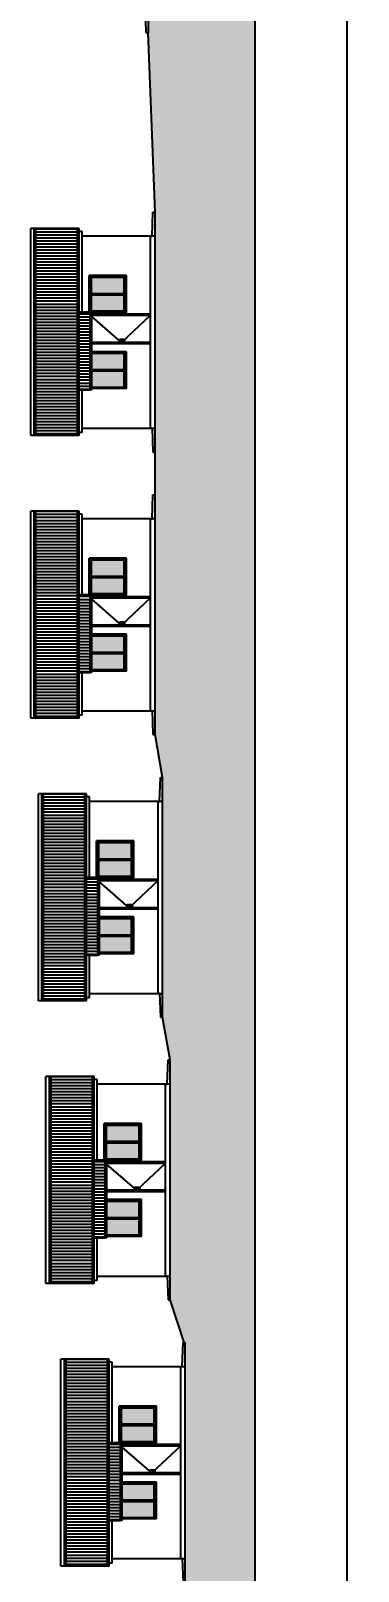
# Model space of a CAD drawing. Header units: inches. Extents: x 203 to 1065, y -1127 to 921.
# Drawn here: x 402.5 to 413.4, y 654.9 to 706 of the extents above; entities that cross this region are included whole.
import ezdxf

# ---------------------------------------------------------------- set-up
doc = ezdxf.new("R2010")
doc.units = ezdxf.units.IN
doc.header["$MEASUREMENT"] = 0
doc.header["$PDMODE"] = 35
doc.linetypes.add('CONTINUA', pattern=[0])
for name, color, linetype in [('1-PLATEA', 3, 'Continuous'), ('CORTE MUROS', 4, 'CONTINUA'), ('COTAS', 7, 'Continuous'), ('FACHADA ABERTURAS', 3, 'CONTINUA'), ('FACHADA MUROS', 3, 'CONTINUA'), ('FACHADA TECHO', 3, 'CONTINUA'), ('Vegetación', 102, 'Continuous')]:
    doc.layers.add(name, color=color, linetype=linetype)
doc.styles.add('TECHNICLITE', font='techl___.ttf')
doc.dimstyles.new('1-100', dxfattribs={"dimscale": 0, "dimtxt": 0.09, "dimasz": 0.03, "dimexe": 0.12, "dimexo": 0.2, "dimgap": 0.005, "dimtad": 3, "dimzin": 0, "dimdsep": 46, "dimtxsty": 'TECHNICLITE', "dimblk1": 'COTA', "dimblk2": 'COTA', "dimsah": 1, "dimcen": 2.5, "dimse1": 1, "dimse2": 1, "dimclrd": 7, "dimclre": 7, "dimclrt": 7, "dimadec": 0, "dimazin": 0, "dimtfac": 1, "dimtdec": 6, "dimtmove": 2, "dimatfit": 3, "dimldrblk": 'COTA', "dimfxl": 1, "dimtolj": 1, "dimtzin": 0, "dimarcsym": 0})

# ---------------------------------------------------------------- blocks, each defined once
blk = doc.blocks.new('COTA')
h = blk.add_hatch(color=256)
edge = h.paths.add_edge_path()
edge.add_arc((0, 0), 0.5, 0, 360)
for p, q in [((-1.5, 0), (1.5, 0)), ((0, 2), (0, -2))]:
    blk.add_line(p, q)
blk.add_circle((0, 0), 0.5)
blk = doc.blocks.new('*D51')
at = {"layer": 'COTAS', "color": 7, "lineweight": -2, "transparency": 16777216}
blk.add_line((413.002, 625.266), (413.002, 791.049), dxfattribs=at)
at = {"layer": 'Defpoints', "color": 0, "transparency": 16777216}
for p in [(409.946, 791.229), (413.002, 791.229), (409.946, 625.086)]:
    blk.add_point(p, dxfattribs=at)
at = {"layer": 'COTAS', "color": 7, "lineweight": -2, "transparency": 16777216, "xscale": 0.18, "yscale": 0.18, "zscale": 0.18}
for p, rotation in [((413.002, 791.229), 90), ((413.002, 625.086), 270)]:
    blk.add_blockref('COTA', p, dxfattribs=dict(at, rotation=rotation))
at = {"layer": 'COTAS', "color": 7, "transparency": 16777216, "insert": (412.588, 708.157), "char_height": 0.8, "attachment_point": 5, "rotation": 90, "style": 'TECHNICLITE'}
blk.add_mtext('\\A1;166.14', dxfattribs=at)

msp = doc.modelspace()

# ---------------------------------------------------------------- hatches: boundary and pattern name
at = {"linetype": 'ByBlock', "true_color": 0x139b48}
h = msp.add_hatch(color=114, dxfattribs=at)
h.dxf.hatch_style = 1
h.paths.add_polyline_path([(409.946, 791.229), (404.426, 791.229), (404.426, 789.805), (404.426, 778.029), (404.884, 770.246), (404.884, 762.266), (405.107, 760.859), (405.142, 760.859), (405.142, 752.879), (405.607, 751.472), (405.642, 751.472), (405.642, 743.492), (405.642, 742.085), (405.642, 734.105), (405.892, 732.698), (405.892, 724.718), (406.06, 723.311), (406.06, 715.331), (406.392, 713.924), (406.392, 705.944), (406.624, 699.983), (406.624, 692.021), (406.624, 690.603), (406.624, 682.641), (406.874, 681.223), (406.874, 673.261), (407.124, 671.843), (407.124, 663.881), (407.589, 662.463), (407.624, 662.463), (407.624, 654.501), (407.624, 653.083), (407.624, 645.121), (407.625, 643.703), (407.625, 635.741), (408.09, 634.323), (408.125, 634.323), (408.125, 626.361), (408.446, 625.086), (409.946, 625.086)])
at = {"layer": 'FACHADA ABERTURAS'}
for points in [[(405.598, 697.284), (405.598, 697.821), (404.511, 697.821), (404.511, 697.284)], [(404.511, 697.235), (404.511, 696.703), (405.598, 696.703), (405.598, 697.235)], [(405.598, 687.904), (405.598, 688.441), (404.511, 688.441), (404.511, 687.904)], [(404.511, 687.855), (404.511, 687.323), (405.598, 687.323), (405.598, 687.855)], [(405.848, 678.524), (405.848, 679.061), (404.761, 679.061), (404.761, 678.524)], [(404.761, 678.475), (404.761, 677.943), (405.848, 677.943), (405.848, 678.475)], [(406.098, 669.144), (406.098, 669.681), (405.011, 669.681), (405.011, 669.144)], [(405.011, 669.095), (405.011, 668.563), (406.098, 668.563), (406.098, 669.095)], [(406.598, 659.764), (406.598, 660.301), (405.511, 660.301), (405.511, 659.764)], [(405.511, 659.715), (405.511, 659.183), (406.598, 659.183), (406.598, 659.715)]]:
    msp.add_hatch(color=252, dxfattribs=at).paths.add_polyline_path(points)
h = msp.add_hatch(color=252, dxfattribs=at)
h.paths.add_polyline_path([(405.598, 694.76), (405.598, 695.297), (404.529, 695.297), (404.529, 694.76)])
h.paths.add_polyline_path([(405.598, 694.179), (405.598, 694.711), (404.529, 694.711), (404.529, 694.179)])
h = msp.add_hatch(color=252, dxfattribs=at)
h.paths.add_polyline_path([(405.598, 685.38), (405.598, 685.917), (404.529, 685.917), (404.529, 685.38)])
h.paths.add_polyline_path([(405.598, 684.799), (405.598, 685.331), (404.529, 685.331), (404.529, 684.799)])
h = msp.add_hatch(color=252, dxfattribs=at)
h.paths.add_polyline_path([(405.848, 676), (405.848, 676.537), (404.779, 676.537), (404.779, 676)])
h.paths.add_polyline_path([(405.848, 675.419), (405.848, 675.951), (404.779, 675.951), (404.779, 675.419)])
h = msp.add_hatch(color=252, dxfattribs=at)
h.paths.add_polyline_path([(406.098, 666.62), (406.098, 667.157), (405.029, 667.157), (405.029, 666.62)])
h.paths.add_polyline_path([(406.098, 666.039), (406.098, 666.571), (405.029, 666.571), (405.029, 666.039)])
h = msp.add_hatch(color=252, dxfattribs=at)
h.paths.add_polyline_path([(406.598, 657.24), (406.598, 657.777), (405.529, 657.777), (405.529, 657.24)])
h.paths.add_polyline_path([(406.598, 656.659), (406.598, 657.191), (405.529, 657.191), (405.529, 656.659)])
at = {"layer": 'FACHADA TECHO'}
h = msp.add_hatch(dxfattribs=at)
h.set_pattern_fill('_USER', color=251, scale=0.1, angle=180, style=0, pattern_type=0)
h.set_pattern_definition([(180, (-861.93225, -1791.36655), (-1e-17, -0.1), [])])
h.paths.add_polyline_path([(402.674, 692.567), (404.049, 692.567), (404.049, 699.437), (402.674, 699.437)])
h = msp.add_hatch(dxfattribs=at)
h.set_pattern_fill('_USER', color=251, scale=0.1, angle=180, style=0, pattern_type=0)
h.set_pattern_definition([(180, (1629.515, -1852.38834), (-1e-17, -0.1), [])])
h.paths.add_polyline_path([(404.474, 696.66), (404.104, 696.66), (404.104, 694.082), (404.474, 694.082)])
h = msp.add_hatch(dxfattribs=at)
h.set_pattern_fill('_USER', color=251, scale=0.1, angle=180, style=0, pattern_type=0)
h.set_pattern_definition([(180, (-861.93225, -1800.74655), (-1e-17, -0.1), [])])
h.paths.add_polyline_path([(402.674, 683.187), (404.049, 683.187), (404.049, 690.057), (402.674, 690.057)])
h = msp.add_hatch(dxfattribs=at)
h.set_pattern_fill('_USER', color=251, scale=0.1, angle=180, style=0, pattern_type=0)
h.set_pattern_definition([(180, (1629.515, -1861.76834), (-1e-17, -0.1), [])])
h.paths.add_polyline_path([(404.474, 687.28), (404.104, 687.28), (404.104, 684.702), (404.474, 684.702)])
h = msp.add_hatch(dxfattribs=at)
h.set_pattern_fill('_USER', color=251, scale=0.1, angle=180, style=0, pattern_type=0)
h.set_pattern_definition([(180, (-861.68225, -1810.12655), (-1e-17, -0.1), [])])
h.paths.add_polyline_path([(402.924, 673.807), (404.299, 673.807), (404.299, 680.677), (402.924, 680.677)])
h = msp.add_hatch(dxfattribs=at)
h.set_pattern_fill('_USER', color=251, scale=0.1, angle=180, style=0, pattern_type=0)
h.set_pattern_definition([(180, (1629.765, -1871.14834), (-1e-17, -0.1), [])])
h.paths.add_polyline_path([(404.724, 677.9), (404.354, 677.9), (404.354, 675.322), (404.724, 675.322)])
h = msp.add_hatch(dxfattribs=at)
h.set_pattern_fill('_USER', color=251, scale=0.1, angle=180, style=0, pattern_type=0)
h.set_pattern_definition([(180, (-861.43225, -1819.50655), (-1e-17, -0.1), [])])
h.paths.add_polyline_path([(403.174, 664.427), (404.549, 664.427), (404.549, 671.297), (403.174, 671.297)])
h = msp.add_hatch(dxfattribs=at)
h.set_pattern_fill('_USER', color=251, scale=0.1, angle=180, style=0, pattern_type=0)
h.set_pattern_definition([(180, (1630.015, -1880.52834), (-1e-17, -0.1), [])])
h.paths.add_polyline_path([(404.974, 668.52), (404.604, 668.52), (404.604, 665.942), (404.974, 665.942)])
h = msp.add_hatch(dxfattribs=at)
h.set_pattern_fill('_USER', color=251, scale=0.1, angle=180, style=0, pattern_type=0)
h.set_pattern_definition([(180, (-860.93225, -1828.88655), (-1e-17, -0.1), [])])
h.paths.add_polyline_path([(403.674, 655.047), (405.049, 655.047), (405.049, 661.917), (403.674, 661.917)])
h = msp.add_hatch(dxfattribs=at)
h.set_pattern_fill('_USER', color=251, scale=0.1, angle=180, style=0, pattern_type=0)
h.set_pattern_definition([(180, (1630.515, -1889.90834), (-1e-17, -0.1), [])])
h.paths.add_polyline_path([(405.474, 659.14), (405.104, 659.14), (405.104, 656.562), (405.474, 656.562)])

# ---------------------------------------------------------------- linework, layer by layer
at = {"linetype": 'ByBlock'}
msp.add_line((406.624, 690.603), (406.624, 692.021), dxfattribs=at)
at = {"layer": '1-PLATEA', "color": 4}
for p, q in [((406.392, 713.924), (406.392, 705.944)), ((406.292, 706.744), (406.322, 705.944)), ((406.322, 705.944), (406.392, 705.944)), ((406.524, 699.183), (406.554, 699.983)), ((406.554, 699.983), (406.624, 699.983)), ((406.624, 692.021), (406.624, 699.983)), ((406.474, 692.821), (406.474, 699.183)), ((406.474, 699.183), (406.524, 699.183)), ((406.474, 692.821), (406.524, 692.821)), ((406.524, 692.821), (406.554, 692.021)), ((406.554, 692.021), (406.624, 692.021)), ((406.524, 689.803), (406.554, 690.603)), ((406.554, 690.603), (406.624, 690.603)), ((406.624, 682.641), (406.624, 690.603)), ((406.474, 683.441), (406.474, 689.803)), ((406.474, 689.803), (406.524, 689.803)), ((406.474, 683.441), (406.524, 683.441)), ((406.524, 683.441), (406.554, 682.641)), ((406.554, 682.641), (406.624, 682.641)), ((406.774, 680.423), (406.804, 681.223)), ((406.804, 681.223), (406.874, 681.223)), ((406.874, 673.261), (406.874, 681.223)), ((406.724, 674.061), (406.724, 680.423)), ((406.724, 680.423), (406.774, 680.423)), ((406.724, 674.061), (406.774, 674.061)), ((406.774, 674.061), (406.804, 673.261)), ((406.804, 673.261), (406.874, 673.261)), ((407.024, 671.043), (407.054, 671.843)), ((407.054, 671.843), (407.124, 671.843)), ((407.124, 663.881), (407.124, 671.843)), ((406.974, 664.681), (406.974, 671.043)), ((406.974, 671.043), (407.024, 671.043)), ((406.974, 664.681), (407.024, 664.681)), ((407.024, 664.681), (407.054, 663.881)), ((407.054, 663.881), (407.124, 663.881)), ((407.524, 661.663), (407.554, 662.463)), ((407.554, 662.463), (407.624, 662.463)), ((407.624, 654.501), (407.624, 662.463)), ((407.474, 655.301), (407.474, 661.663)), ((407.474, 661.663), (407.524, 661.663)), ((407.474, 655.301), (407.524, 655.301)), ((407.524, 655.301), (407.554, 654.501))]:
    msp.add_line(p, q, dxfattribs=at)
at = {"layer": 'CORTE MUROS'}
for p, q in [((404.204, 699.337), (404.104, 699.337)), ((404.204, 696.66), (404.204, 699.337)), ((404.474, 696.66), (404.474, 694.082)), ((404.204, 692.667), (404.204, 694.082)), ((404.204, 692.667), (404.104, 692.667)), ((404.204, 689.957), (404.104, 689.957)), ((404.204, 687.28), (404.204, 689.957)), ((404.474, 687.28), (404.474, 684.702)), ((404.204, 683.287), (404.204, 684.702)), ((404.204, 683.287), (404.104, 683.287)), ((404.454, 680.577), (404.354, 680.577)), ((404.454, 677.9), (404.454, 680.577)), ((404.724, 677.9), (404.724, 675.322)), ((404.454, 673.907), (404.454, 675.322)), ((404.454, 673.907), (404.354, 673.907)), ((404.704, 671.197), (404.604, 671.197)), ((404.704, 668.52), (404.704, 671.197)), ((404.974, 668.52), (404.974, 665.942)), ((404.704, 664.527), (404.704, 665.942)), ((404.704, 664.527), (404.604, 664.527)), ((405.204, 661.817), (405.104, 661.817)), ((405.204, 659.14), (405.204, 661.817)), ((405.474, 659.14), (405.474, 656.562)), ((405.204, 655.147), (405.204, 656.562)), ((405.204, 655.147), (405.104, 655.147))]:
    msp.add_line(p, q, dxfattribs=at)
at = {"layer": 'FACHADA ABERTURAS'}
for p, q in [((405.672, 697.875), (404.437, 697.875)), ((404.437, 696.66), (404.437, 697.875)), ((405.672, 696.653), (405.672, 697.875)), ((404.477, 696.683), (404.477, 697.845)), ((405.632, 697.845), (404.477, 697.845)), ((404.511, 697.284), (404.511, 697.821)), ((404.511, 697.821), (405.598, 697.821)), ((405.598, 697.284), (405.598, 697.821)), ((405.632, 696.683), (405.632, 697.845)), ((404.477, 697.269), (405.632, 697.269)), ((404.511, 697.284), (405.598, 697.284)), ((404.511, 696.703), (404.511, 697.235)), ((404.511, 697.235), (405.598, 697.235)), ((405.598, 696.703), (405.598, 697.235)), ((404.477, 696.683), (405.632, 696.683)), ((404.511, 696.703), (405.598, 696.703)), ((405.672, 696.653), (404.529, 696.653)), ((405.672, 695.351), (404.529, 695.351)), ((405.632, 695.321), (404.529, 695.321)), ((405.632, 694.159), (405.632, 695.321)), ((405.672, 694.129), (405.672, 695.351)), ((404.529, 695.297), (405.598, 695.297)), ((405.598, 694.76), (405.598, 695.297)), ((404.529, 694.76), (405.598, 694.76)), ((404.529, 694.745), (405.632, 694.745)), ((404.529, 694.711), (405.598, 694.711)), ((405.598, 694.179), (405.598, 694.711)), ((404.529, 694.179), (405.598, 694.179)), ((404.529, 694.159), (405.632, 694.159)), ((405.672, 694.129), (404.529, 694.129)), ((405.672, 688.495), (404.437, 688.495)), ((404.437, 687.28), (404.437, 688.495)), ((404.477, 687.303), (404.477, 688.465)), ((405.632, 688.465), (404.477, 688.465)), ((404.511, 687.904), (404.511, 688.441)), ((404.511, 688.441), (405.598, 688.441)), ((405.598, 687.904), (405.598, 688.441)), ((405.632, 687.303), (405.632, 688.465)), ((405.672, 687.273), (405.672, 688.495)), ((404.477, 687.889), (405.632, 687.889)), ((404.511, 687.904), (405.598, 687.904)), ((404.511, 687.323), (404.511, 687.855)), ((404.511, 687.855), (405.598, 687.855)), ((405.598, 687.323), (405.598, 687.855)), ((404.477, 687.303), (405.632, 687.303)), ((404.511, 687.323), (405.598, 687.323)), ((405.672, 687.273), (404.529, 687.273)), ((405.672, 685.971), (404.529, 685.971)), ((405.632, 685.941), (404.529, 685.941)), ((404.529, 685.917), (405.598, 685.917)), ((405.598, 685.38), (405.598, 685.917)), ((405.632, 684.779), (405.632, 685.941)), ((405.672, 684.749), (405.672, 685.971)), ((404.529, 685.38), (405.598, 685.38)), ((404.529, 685.365), (405.632, 685.365)), ((404.529, 685.331), (405.598, 685.331)), ((405.598, 684.799), (405.598, 685.331)), ((404.529, 684.799), (405.598, 684.799)), ((404.529, 684.779), (405.632, 684.779)), ((405.672, 684.749), (404.529, 684.749)), ((405.922, 679.115), (404.687, 679.115)), ((404.687, 677.9), (404.687, 679.115)), ((404.727, 677.923), (404.727, 679.085)), ((405.882, 679.085), (404.727, 679.085)), ((404.761, 678.524), (404.761, 679.061)), ((404.761, 679.061), (405.848, 679.061)), ((405.848, 678.524), (405.848, 679.061)), ((405.882, 677.923), (405.882, 679.085)), ((405.922, 677.893), (405.922, 679.115)), ((404.727, 678.509), (405.882, 678.509)), ((404.761, 678.524), (405.848, 678.524)), ((404.761, 677.943), (404.761, 678.475)), ((404.761, 678.475), (405.848, 678.475)), ((405.848, 677.943), (405.848, 678.475)), ((404.727, 677.923), (405.882, 677.923)), ((404.761, 677.943), (405.848, 677.943)), ((405.922, 677.893), (404.779, 677.893)), ((405.922, 676.591), (404.779, 676.591)), ((405.882, 676.561), (404.779, 676.561)), ((404.779, 676.537), (405.848, 676.537)), ((405.848, 676), (405.848, 676.537)), ((405.882, 675.399), (405.882, 676.561)), ((405.922, 675.369), (405.922, 676.591)), ((404.779, 676), (405.848, 676)), ((404.779, 675.985), (405.882, 675.985)), ((404.779, 675.951), (405.848, 675.951)), ((405.848, 675.419), (405.848, 675.951)), ((404.779, 675.419), (405.848, 675.419)), ((404.779, 675.399), (405.882, 675.399)), ((405.922, 675.369), (404.779, 675.369)), ((406.172, 669.735), (404.937, 669.735)), ((404.937, 668.52), (404.937, 669.735)), ((404.977, 668.543), (404.977, 669.705)), ((406.132, 669.705), (404.977, 669.705)), ((405.011, 669.144), (405.011, 669.681)), ((405.011, 669.681), (406.098, 669.681)), ((406.098, 669.144), (406.098, 669.681)), ((406.132, 668.543), (406.132, 669.705)), ((406.172, 668.513), (406.172, 669.735)), ((404.977, 669.129), (406.132, 669.129)), ((405.011, 669.144), (406.098, 669.144)), ((405.011, 668.563), (405.011, 669.095)), ((405.011, 669.095), (406.098, 669.095)), ((406.098, 668.563), (406.098, 669.095)), ((404.977, 668.543), (406.132, 668.543)), ((405.011, 668.563), (406.098, 668.563)), ((406.172, 668.513), (405.029, 668.513)), ((406.172, 667.211), (405.029, 667.211)), ((406.132, 667.181), (405.029, 667.181)), ((406.132, 666.019), (406.132, 667.181)), ((406.172, 665.989), (406.172, 667.211)), ((405.029, 667.157), (406.098, 667.157)), ((406.098, 666.62), (406.098, 667.157)), ((405.029, 666.62), (406.098, 666.62)), ((405.029, 666.605), (406.132, 666.605)), ((405.029, 666.571), (406.098, 666.571)), ((406.098, 666.039), (406.098, 666.571)), ((405.029, 666.039), (406.098, 666.039)), ((405.029, 666.019), (406.132, 666.019)), ((406.172, 665.989), (405.029, 665.989)), ((406.672, 660.355), (405.437, 660.355)), ((405.437, 659.14), (405.437, 660.355)), ((405.477, 659.163), (405.477, 660.325)), ((406.632, 660.325), (405.477, 660.325)), ((405.511, 659.764), (405.511, 660.301)), ((405.511, 660.301), (406.598, 660.301)), ((406.598, 659.764), (406.598, 660.301)), ((406.632, 659.163), (406.632, 660.325)), ((406.672, 659.133), (406.672, 660.355)), ((405.477, 659.749), (406.632, 659.749)), ((405.511, 659.764), (406.598, 659.764)), ((405.511, 659.183), (405.511, 659.715)), ((405.511, 659.715), (406.598, 659.715)), ((406.598, 659.183), (406.598, 659.715)), ((405.477, 659.163), (406.632, 659.163)), ((405.511, 659.183), (406.598, 659.183)), ((406.672, 659.133), (405.529, 659.133)), ((406.672, 657.831), (405.529, 657.831)), ((406.632, 657.801), (405.529, 657.801)), ((405.529, 657.777), (406.598, 657.777)), ((406.598, 657.24), (406.598, 657.777)), ((406.632, 656.639), (406.632, 657.801)), ((406.672, 656.609), (406.672, 657.831)), ((405.529, 657.24), (406.598, 657.24)), ((405.529, 657.225), (406.632, 657.225)), ((405.529, 657.191), (406.598, 657.191)), ((406.598, 656.659), (406.598, 657.191)), ((405.529, 656.659), (406.598, 656.659)), ((405.529, 656.639), (406.632, 656.639)), ((406.672, 656.609), (405.529, 656.609))]:
    msp.add_line(p, q, dxfattribs=at)
for points in [[(406.474, 696.598), (404.529, 696.598)], [(404.529, 696.558), (406.474, 696.558)], [(406.474, 695.658), (404.529, 695.658)], [(404.529, 695.618), (406.474, 695.618)], [(406.474, 687.218), (404.529, 687.218)], [(404.529, 687.178), (406.474, 687.178)], [(406.474, 686.278), (404.529, 686.278)], [(404.529, 686.238), (406.474, 686.238)], [(406.724, 677.838), (404.779, 677.838)], [(404.779, 677.798), (406.724, 677.798)], [(406.724, 676.898), (404.779, 676.898)], [(404.779, 676.858), (406.724, 676.858)], [(406.974, 668.458), (405.029, 668.458)], [(405.029, 668.418), (406.974, 668.418)], [(406.974, 667.518), (405.029, 667.518)], [(405.029, 667.478), (406.974, 667.478)], [(407.474, 659.078), (405.529, 659.078)], [(405.529, 659.038), (407.474, 659.038)], [(407.474, 658.138), (405.529, 658.138)], [(405.529, 658.098), (407.474, 658.098)]]:
    msp.add_lwpolyline(points, dxfattribs=at)
at = {"layer": 'FACHADA ABERTURAS', "color": 252}
for points in [[(406.474, 696.558), (405.516, 695.658), (404.529, 696.517)], [(406.474, 687.178), (405.516, 686.278), (404.529, 687.137)], [(406.724, 677.798), (405.766, 676.898), (404.779, 677.757)], [(406.974, 668.418), (406.016, 667.518), (405.029, 668.377)], [(407.474, 659.038), (406.516, 658.138), (405.529, 658.997)]]:
    msp.add_lwpolyline(points, dxfattribs=at)
at = {"layer": 'FACHADA ABERTURAS'}
for points in [[(405.627, 695.696), (405.627, 695.752), (405.452, 695.752), (405.452, 695.696)], [(405.627, 686.316), (405.627, 686.372), (405.452, 686.372), (405.452, 686.316)], [(405.877, 676.936), (405.877, 676.992), (405.702, 676.992), (405.702, 676.936)], [(406.127, 667.556), (406.127, 667.612), (405.952, 667.612), (405.952, 667.556)], [(406.627, 658.176), (406.627, 658.232), (406.452, 658.232), (406.452, 658.176)]]:
    msp.add_lwpolyline(points, close=True, dxfattribs=at)
for centre in [(405.482, 695.724), (405.482, 686.344), (405.732, 676.964), (405.982, 667.584), (406.482, 658.204)]:
    msp.add_circle(centre, 0.025, dxfattribs=at)
at = {"layer": 'FACHADA MUROS'}
for p, q in [((404.204, 699.192), (406.624, 699.192)), ((404.204, 692.812), (406.624, 692.812)), ((404.204, 689.812), (406.624, 689.812)), ((404.204, 683.432), (406.624, 683.432)), ((404.454, 680.432), (406.874, 680.432)), ((404.454, 674.052), (406.874, 674.052)), ((404.704, 671.052), (407.124, 671.052)), ((404.704, 664.672), (407.124, 664.672)), ((405.204, 661.672), (407.624, 661.672)), ((405.204, 655.292), (407.624, 655.292))]:
    msp.add_line(p, q, dxfattribs=at)
at = {"layer": 'FACHADA TECHO'}
for p, q in [((402.504, 692.567), (402.504, 699.437)), ((404.104, 699.437), (402.504, 699.437)), ((402.619, 692.567), (402.619, 699.437)), ((402.674, 692.567), (402.674, 699.437)), ((404.049, 692.567), (404.049, 699.437)), ((404.104, 692.567), (404.104, 699.437)), ((404.529, 696.66), (404.474, 696.66)), ((404.529, 694.082), (404.529, 696.66)), ((404.529, 694.082), (404.474, 694.082)), ((404.104, 692.567), (402.504, 692.567)), ((402.504, 683.187), (402.504, 690.057)), ((404.104, 690.057), (402.504, 690.057)), ((402.619, 683.187), (402.619, 690.057)), ((402.674, 683.187), (402.674, 690.057)), ((404.049, 683.187), (404.049, 690.057)), ((404.104, 683.187), (404.104, 690.057)), ((404.529, 687.28), (404.474, 687.28)), ((404.529, 684.702), (404.529, 687.28)), ((404.529, 684.702), (404.474, 684.702)), ((404.104, 683.187), (402.504, 683.187)), ((402.754, 673.807), (402.754, 680.677)), ((404.354, 680.677), (402.754, 680.677)), ((402.869, 673.807), (402.869, 680.677)), ((402.924, 673.807), (402.924, 680.677)), ((404.299, 673.807), (404.299, 680.677)), ((404.354, 673.807), (404.354, 680.677)), ((404.779, 677.9), (404.724, 677.9)), ((404.779, 675.322), (404.779, 677.9)), ((404.779, 675.322), (404.724, 675.322)), ((404.354, 673.807), (402.754, 673.807)), ((403.004, 664.427), (403.004, 671.297)), ((404.604, 671.297), (403.004, 671.297)), ((403.119, 664.427), (403.119, 671.297)), ((403.174, 664.427), (403.174, 671.297)), ((404.549, 664.427), (404.549, 671.297)), ((404.604, 664.427), (404.604, 671.297)), ((405.029, 668.52), (404.974, 668.52)), ((405.029, 665.942), (405.029, 668.52)), ((405.029, 665.942), (404.974, 665.942)), ((404.604, 664.427), (403.004, 664.427)), ((403.504, 655.047), (403.504, 661.917)), ((405.104, 661.917), (403.504, 661.917)), ((403.619, 655.047), (403.619, 661.917)), ((403.674, 655.047), (403.674, 661.917)), ((405.049, 655.047), (405.049, 661.917)), ((405.104, 655.047), (405.104, 661.917)), ((405.529, 659.14), (405.474, 659.14)), ((405.529, 656.562), (405.529, 659.14)), ((405.529, 656.562), (405.474, 656.562)), ((405.104, 655.047), (403.504, 655.047))]:
    msp.add_line(p, q, dxfattribs=at)
for points in [[(404.104, 694.082), (404.474, 694.082), (404.474, 696.66), (404.104, 696.66)], [(404.104, 684.702), (404.474, 684.702), (404.474, 687.28), (404.104, 687.28)], [(404.354, 675.322), (404.724, 675.322), (404.724, 677.9), (404.354, 677.9)], [(404.604, 665.942), (404.974, 665.942), (404.974, 668.52), (404.604, 668.52)], [(405.104, 656.562), (405.474, 656.562), (405.474, 659.14), (405.104, 659.14)]]:
    msp.add_lwpolyline(points, dxfattribs=at)
at = {"layer": 'Vegetación', "linetype": 'ByBlock'}
for p, q in [((409.946, 625.086), (409.946, 791.229)), ((406.624, 699.983), (406.392, 705.944)), ((406.874, 681.223), (406.624, 682.641)), ((407.124, 671.843), (406.874, 673.261)), ((407.589, 662.463), (407.124, 663.881))]:
    msp.add_line(p, q, dxfattribs=at)

# ---------------------------------------------------------------- dimensions: what is measured, and where the dimension line sits
at = {"layer": 'COTAS'}
dim = msp.add_linear_dim(base=(413.002, 791.229), p1=(409.946, 625.086), p2=(409.946, 791.229), angle=90, dimstyle='1-100', override={"dimscale": 1, "dimtxt": 0.8, "dimasz": 0.18}, dxfattribs=at)
dim.commit()
dim.dimension.update_dxf_attribs({"geometry": '*D51', "text_midpoint": (412.588, 708.157)})

doc.saveas('drawing.dxf')
